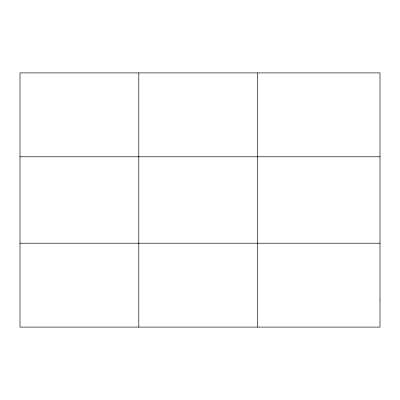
<?xml version="1.0" encoding="UTF-8"?>
<svg xmlns="http://www.w3.org/2000/svg" width="400" height="400" viewBox="0 0 400 400"><rect width="100%" height="100%" fill="white"/><g stroke="black" fill="none" stroke-linecap="round" stroke-linejoin="round"><path stroke-width="0.6" d="M138.8 72.905L138.8 327.095M257.6 72.905L257.6 327.095M20 156.79L380 156.79M20 243.21L380 243.21M380 299.135L380 327.095L20 327.095L20 72.905L380 72.905L380 299.135"/></g></svg>
